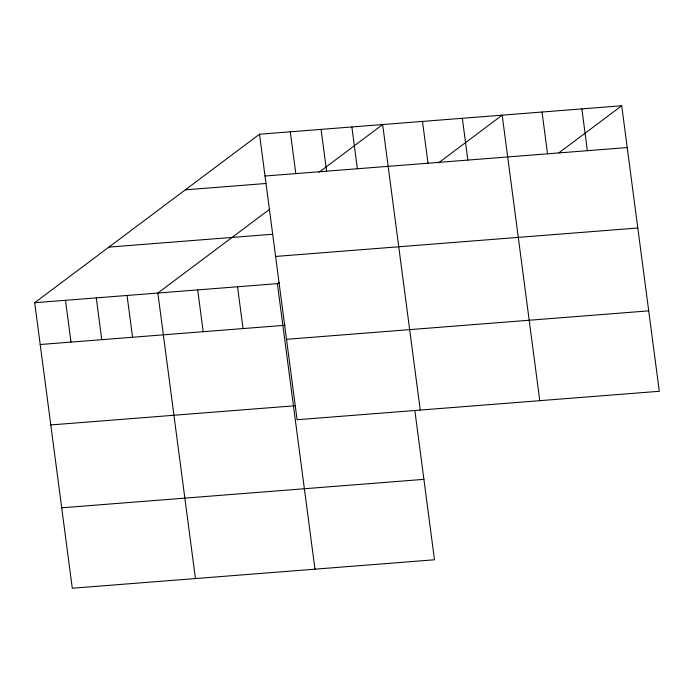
<?xml version="1.0" encoding="UTF-8"?>
<svg xmlns="http://www.w3.org/2000/svg" width="694" height="694" viewBox="0 0 694 694"><rect width="100%" height="100%" fill="white"/><g stroke="black" fill="none" stroke-linecap="round" stroke-linejoin="round"><path stroke-width="1.04" d="M414.812 410.301L434.487 559.78L72.289 588.234L34.7 302.714L259.513 134.22L621.711 105.766L659.3 391.286L297.101 419.74L259.513 134.22M269.836 209.111L157.85 293.042L195.439 578.562M319.067 172.207L382.654 124.547L420.243 410.067M279.005 282.432L277.374 283.655L314.963 569.167M438.599 162.821L502.187 115.161L539.776 400.672M558.939 152.819L621.711 105.766M265.013 176.016L627.211 147.562M185.324 189.818L266.01 183.485M108.889 247.107L271.875 234.303M275.605 256.442L637.803 227.996M34.7 302.714L279.526 283.482M40.2 344.51L285.034 325.278M286.509 339.305L648.708 310.86M50.792 424.936L295.618 405.704M61.697 507.8L423.904 479.354M581.867 108.897L587.367 150.693M542.023 112.029L547.531 153.825M462.343 118.284L467.843 160.08M422.499 121.415L427.998 163.211M351.875 126.967L357.375 168.755M321.088 129.379L326.588 171.175M290.3 131.799L295.8 173.595M237.53 286.778L243.039 328.574M197.695 289.91L203.195 331.706M127.063 295.462L132.563 337.249M96.275 297.873L101.775 339.67M65.488 300.294L70.988 342.09"/></g></svg>
